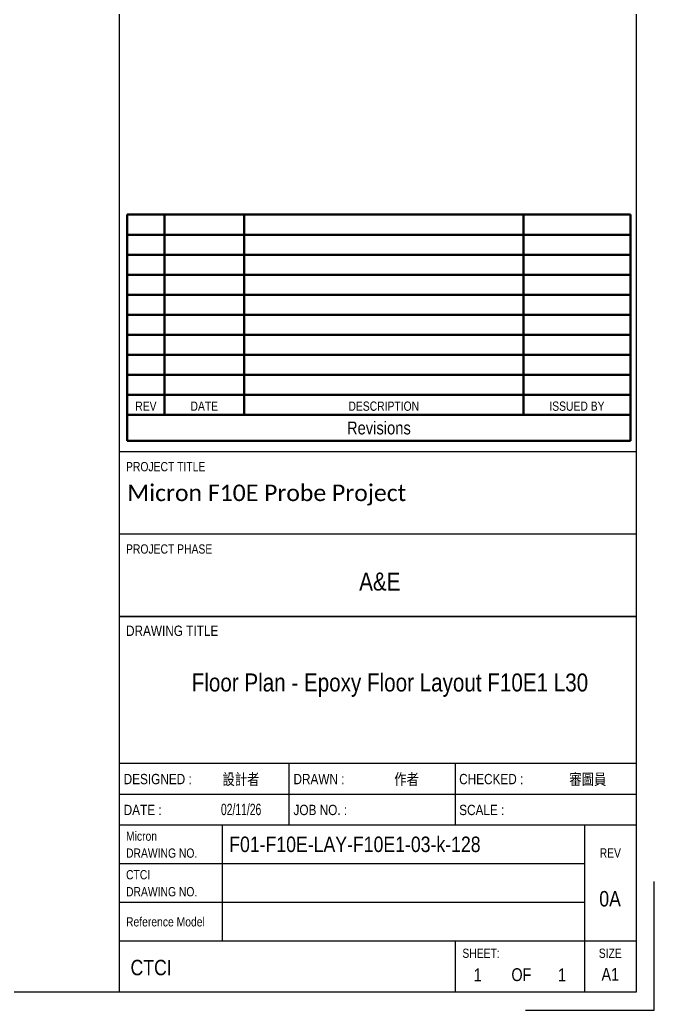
# Model space of a CAD drawing. Extents: x -15449 to 527173, y -170839 to 146543.
# Drawn here: x 15449.6 to 15573, y 7473.1 to 7665.6 of the extents above; entities that cross this region are included whole.
import ezdxf

# ---------------------------------------------------------------- set-up
doc = ezdxf.new("R2010")
doc.units = 0
doc.header["$LTSCALE"] = 8
doc.layers.get('0').update_dxf_attribs({"color": 1, "linetype": 'CONTINUOUS'})
for name, color, linetype, lineweight in [('G-ANNO-TTLB', 7, 'CONTINUOUS', 9), ('Micron SGP Titleblock CAD template EDI$0$A-DETL-THIN', 151, 'CONTINUOUS', 50), ('Micron SGP Titleblock CAD template EDI$0$G-ANNO-SCHD', 231, 'CONTINUOUS', 30), ('Micron SGP Titleblock CAD template EDI$0$G-ANNO-TTLB', 7, 'CONTINUOUS', 30)]:
    doc.layers.add(name, color=color, linetype=linetype, lineweight=lineweight)
doc.styles.add('Arial Narrow_6', font='ARIALN.TTF', dxfattribs={"height": 3.5})
doc.styles.add('Micron SGP Titleblock CAD template EDI$0$Arial Narrow', font='ARIALN.TTF', dxfattribs={"height": 2})
doc.styles.add('Micron SGP Titleblock CAD template EDI$0$Arial Narrow_2', font='ARIALN.TTF', dxfattribs={"width": 0.8, "height": 2.2})
doc.styles.add('Micron SGP Titleblock CAD template EDI$0$Arial Narrow_3', font='ARIALN.TTF', dxfattribs={"width": 0.8, "height": 3.5})
doc.styles.add('Micron SGP Titleblock CAD template EDI$0$Arial Narrow_4', font='ARIALN.TTF', dxfattribs={"height": 3})
doc.styles.add('Micron SGP Titleblock CAD template EDI$0$Arial Narrow_5', font='ARIALN.TTF', dxfattribs={"height": 2.5})
doc.styles.add('Micron SGP Titleblock CAD template EDI$0$Arial Narrow_6', font='ARIALN.TTF', dxfattribs={"height": 3.5})
doc.styles.add('Micron SGP Titleblock CAD template EDI$0$Arial Unicode MS', font='ARIALUNI.ttf', dxfattribs={"width": 0.8, "height": 1.8})
doc.styles.add('Micron SGP Titleblock CAD template EDI$0$Arial_1', font='arial.ttf', dxfattribs={"width": 0.8, "height": 2.5})
doc.styles.add('Micron SGP Titleblock CAD template EDI$0$Microsoft YaHei', font='Microsoft YaHei.ttf', dxfattribs={"width": 0.8, "height": 2.2})

# ---------------------------------------------------------------- blocks, each defined once
blk = doc.blocks.new('Micron SGP Titleblock CAD template EDI$0$MU_SGP_ANTitleblock_A1_Type01_v1_1 - A1-419101-sample')
at = {"layer": 'Micron SGP Titleblock CAD template EDI$0$G-ANNO-TTLB'}
for p, q in [((728.5, 9), (728.5, 583)), ((829, 583), (829, 9)), ((829, 583), (829, 9)), ((829, 114), (728.5, 114)), ((829, 98), (728.5, 98)), ((728.5, 82), (829, 82)), ((829, 82), (728.5, 82)), ((728.5, 53.5), (829, 53.5)), ((761.53, 41.5), (761.53, 53.5)), ((793.76, 53.5), (793.76, 41.5)), ((728.5, 47.5), (829, 47.5)), ((728.5, 41.5), (829, 41.5)), ((748.5, 19), (748.5, 41.5)), ((818.93, 41.5), (818.93, 9)), ((728.5, 34), (818.93, 34)), ((832.5, 5.5), (832.5, 30.5)), ((728.5, 26.5), (818.93, 26.5)), ((728.5, 19), (829, 19)), ((793.76, 19), (793.76, 9)), ((829, 9), (13, 9)), ((829, 9), (728.5, 9)), ((807.5, 5.5), (832.5, 5.5))]:
    blk.add_line(p, q, dxfattribs=at)
at = {"layer": 'Micron SGP Titleblock CAD template EDI$0$G-ANNO-TTLB', "attachment_point": 1}
for s, insert, char_height, width, style in [('DRAWING TITLE', (729.77, 80.24), 2, 22.2067, 'Micron SGP Titleblock CAD template EDI$0$Arial Narrow'), ('DESIGNED :', (729.31, 51.42), 2, 16.3544, 'Micron SGP Titleblock CAD template EDI$0$Arial Narrow'), ('DRAWN :', (762.34, 51.42), 2, 12.1857, 'Micron SGP Titleblock CAD template EDI$0$Arial Narrow'), ('CHECKED :', (794.57, 51.42), 2, 15.3924, 'Micron SGP Titleblock CAD template EDI$0$Arial Narrow'), ('DATE :', (729.31, 45.42), 2, 9.2194, 'Micron SGP Titleblock CAD template EDI$0$Arial Narrow'), ('JOB NO. :', (762.34, 45.42), 2, 12.9072, 'Micron SGP Titleblock CAD template EDI$0$Arial Narrow'), ('SCALE :', (794.57, 45.42), 2, 10.9831, 'Micron SGP Titleblock CAD template EDI$0$Arial Narrow'), ('OF', (804.73, 13.66), 2.5, 4.6819, 'Micron SGP Titleblock CAD template EDI$0$Arial_1'), ('A1', (822.25, 13.71), 2.5, 4.1046, 'Micron SGP Titleblock CAD template EDI$0$Arial_1')]:
    blk.add_mtext(s, dxfattribs=dict(at, insert=insert, char_height=char_height, width=width, style=style))
at = {"layer": 'Micron SGP Titleblock CAD template EDI$0$G-ANNO-TTLB', "char_height": 1.8, "attachment_point": 1, "style": 'Micron SGP Titleblock CAD template EDI$0$Arial Unicode MS', "bg_fill": 3, "box_fill_scale": 1.25, "bg_fill_color": 256, "bg_fill_true_color": 13158600, "bg_fill_transparency": 0}
for s, insert, width in [('REV', (821.9, 36.96), 4.9384), ('SHEET:', (795.19, 17.47), 8.6582), ('SIZE', (821.72, 17.47), 5.3873)]:
    blk.add_mtext(s, dxfattribs=dict(at, insert=insert, width=width))
for s, insert, width in [('PROJECT TITLE', (729.77, 112.03), 18.4709), ('PROJECT PHASE', (729.77, 96.03), 20.0101), ('Micron', (729.77, 40.23), 7.1831), ('CTCI', (729.77, 32.73), 5.6439), ('Reference Model', (729.77, 23.58), 16.1052)]:
    blk.add_mtext(s, dxfattribs=dict(at, insert=insert, width=width))
at = {"layer": 'Micron SGP Titleblock CAD template EDI$0$G-ANNO-TTLB', "char_height": 1.8, "width": 16.4827, "attachment_point": 1, "style": 'Micron SGP Titleblock CAD template EDI$0$Arial Unicode MS', "bg_fill": 3, "box_fill_scale": 1.25, "bg_fill_color": 256, "bg_fill_true_color": 13158600, "bg_fill_transparency": 0}
for insert in [(729.77, 36.93), (729.77, 29.43)]:
    blk.add_mtext('DRAWING NO.', dxfattribs=dict(at, insert=insert))
blk = doc.blocks.new('Micron SGP Titleblock CAD template EDI')
at = {"layer": 'Micron SGP Titleblock CAD template EDI$0$G-ANNO-TTLB'}
blk.add_blockref('Micron SGP Titleblock CAD template EDI$0$MU_SGP_ANTitleblock_A1_Type01_v1_1 - A1-419101-sample', (-3.85, 118.85), dxfattribs=at)
at = {"layer": 'Micron SGP Titleblock CAD template EDI$0$A-DETL-THIN'}
for p, q in [((824.04, 278.96), (726.16, 278.96)), ((726.16, 243.92), (726.16, 278.96)), ((733.39, 243.92), (733.39, 278.96)), ((748.9, 243.92), (748.9, 278.96)), ((803.2, 243.92), (803.2, 278.96)), ((824.04, 243.92), (824.04, 278.96)), ((824.04, 275.06), (726.16, 275.06)), ((824.04, 271.17), (726.16, 271.17)), ((824.04, 267.28), (726.16, 267.28)), ((824.04, 263.39), (726.16, 263.39)), ((824.04, 259.49), (726.16, 259.49)), ((824.04, 255.6), (726.16, 255.6)), ((824.04, 251.71), (726.16, 251.71)), ((824.04, 247.81), (726.16, 247.81)), ((824.04, 243.92), (726.16, 243.92)), ((726.16, 240.03), (726.16, 243.92)), ((733.39, 240.03), (733.39, 243.92)), ((748.9, 240.03), (748.9, 243.92)), ((803.2, 240.03), (803.2, 243.92)), ((824.04, 240.03), (824.04, 243.92)), ((726.16, 240.03), (726.16, 235.03)), ((824.04, 240.03), (726.16, 240.03)), ((824.04, 235.03), (824.04, 240.03)), ((726.16, 235.03), (824.04, 235.03))]:
    blk.add_line(p, q, dxfattribs=at)
at = {"layer": 'Micron SGP Titleblock CAD template EDI$0$G-ANNO-SCHD', "attachment_point": 2}
for s, insert, char_height, width, line_spacing_factor, style in [('REV', (729.78, 242.64), 1.8, 4.8884, 1.117605, 'Micron SGP Titleblock CAD template EDI$0$Arial Unicode MS'), ('DATE', (741.14, 242.64), 1.8, 6.3223, 1.117605, 'Micron SGP Titleblock CAD template EDI$0$Arial Unicode MS'), ('DESCRIPTION', (776.05, 242.64), 1.8, 16.2077, 1.117605, 'Micron SGP Titleblock CAD template EDI$0$Arial Unicode MS'), ('ISSUED BY', (813.62, 242.64), 1.8, 12.6664, 1.117605, 'Micron SGP Titleblock CAD template EDI$0$Arial Unicode MS'), ('Revisions', (775.1, 238.75), 2.5, 14.8908, 0.974696, 'Micron SGP Titleblock CAD template EDI$0$Arial Narrow_5')]:
    blk.add_mtext(s, dxfattribs=dict(at, insert=insert, char_height=char_height, width=width, line_spacing_factor=line_spacing_factor, style=style))
at = {"layer": 'Micron SGP Titleblock CAD template EDI$0$G-ANNO-TTLB', "attachment_point": 1}
for s, insert, char_height, width, style in [('A&E', (771.27, 209.41), 3.5, 9.8608, 'Micron SGP Titleblock CAD template EDI$0$Arial Narrow_6'), ('CTCI', (726.79, 134.14), 3, 36.9578, 'Micron SGP Titleblock CAD template EDI$0$Arial Narrow_4'), ('\\fArial Narrow|b0|i0|c136|p34|;1', (793.54, 132.48), 2.5, 1.9241, 'Micron SGP Titleblock CAD template EDI$0$Arial Narrow_5'), ('\\fArial Narrow|b0|i0|c136|p34|;1', (809.92, 132.48), 2.5, 1.9241, 'Micron SGP Titleblock CAD template EDI$0$Arial Narrow_5')]:
    blk.add_mtext(s, dxfattribs=dict(at, insert=insert, char_height=char_height, width=width, style=style))

msp = doc.modelspace()

# ---------------------------------------------------------------- linework, layer by layer
at = {"layer": 'G-ANNO-TTLB'}
for p, q in [((15468.9918, 7476.5989), (15468.9918, 8050.5989)), ((15569.4918, 8050.5989), (15569.4918, 7476.5989)), ((15470.5002, 7627.2003), (15470.5002, 7583.7737)), ((15568.3812, 7583.7737), (15568.3812, 7627.2003))]:
    msp.add_line(p, q, dxfattribs=at)

# ---------------------------------------------------------------- next in the draw order: block references
msp.add_blockref('Micron SGP Titleblock CAD template EDI', (14744.3378, 7348.7447))

# ---------------------------------------------------------------- next in the draw order: texts
at = {"layer": 'G-ANNO-TTLB', "insert": (15470.4919, 7575.2422), "char_height": 3.5, "width": 108.38815, "attachment_point": 1, "style": 'Arial Narrow_6'}
msp.add_mtext('{\\fCalibri|b0|i0|c0|p34;\\H0.91667x;Micron F10E Probe Project}', dxfattribs=at)
at = {"layer": 'Micron SGP Titleblock CAD template EDI$0$G-ANNO-TTLB', "attachment_point": 1}
for s, insert, char_height, width, style in [('\\A1;{\\W1;Floor Plan - Epoxy Floor Layout F10E1 L30}', (15483.031, 7538.5341), 3.5, 97.78344, 'Micron SGP Titleblock CAD template EDI$0$Arial Narrow_3'), ('設計者', (15489.0054, 7519.0801), 2.2, 8.658225, 'Micron SGP Titleblock CAD template EDI$0$Microsoft YaHei'), ('作者', (15522.4204, 7519.0801), 2.2, 5.77215, 'Micron SGP Titleblock CAD template EDI$0$Microsoft YaHei'), ('審圖員', (15556.4723, 7519.0801), 2.2, 8.658225, 'Micron SGP Titleblock CAD template EDI$0$Microsoft YaHei'), ('02/11/26', (15488.7174, 7513.2163), 2.2, 9.36371, 'Micron SGP Titleblock CAD template EDI$0$Arial Narrow_2'), ('F01-F10E-LAY-F10E1-03-k-128', (15490.3314, 7506.8368), 3, 68.544281, 'Micron SGP Titleblock CAD template EDI$0$Arial Narrow_4'), ('0A', (15562.3069, 7496.2557), 3, 5.1308, 'Micron SGP Titleblock CAD template EDI$0$Arial Narrow_4')]:
    msp.add_mtext(s, dxfattribs=dict(at, insert=insert, char_height=char_height, width=width, style=style))

doc.saveas('drawing.dxf')
